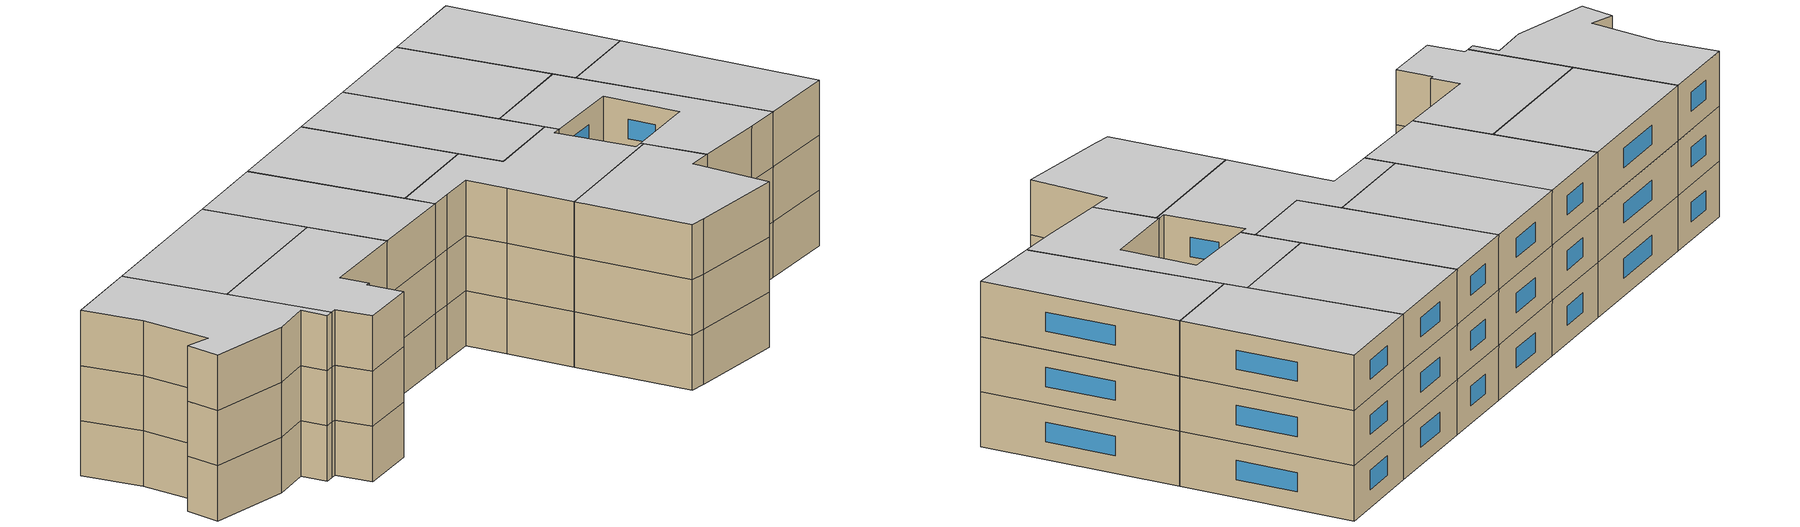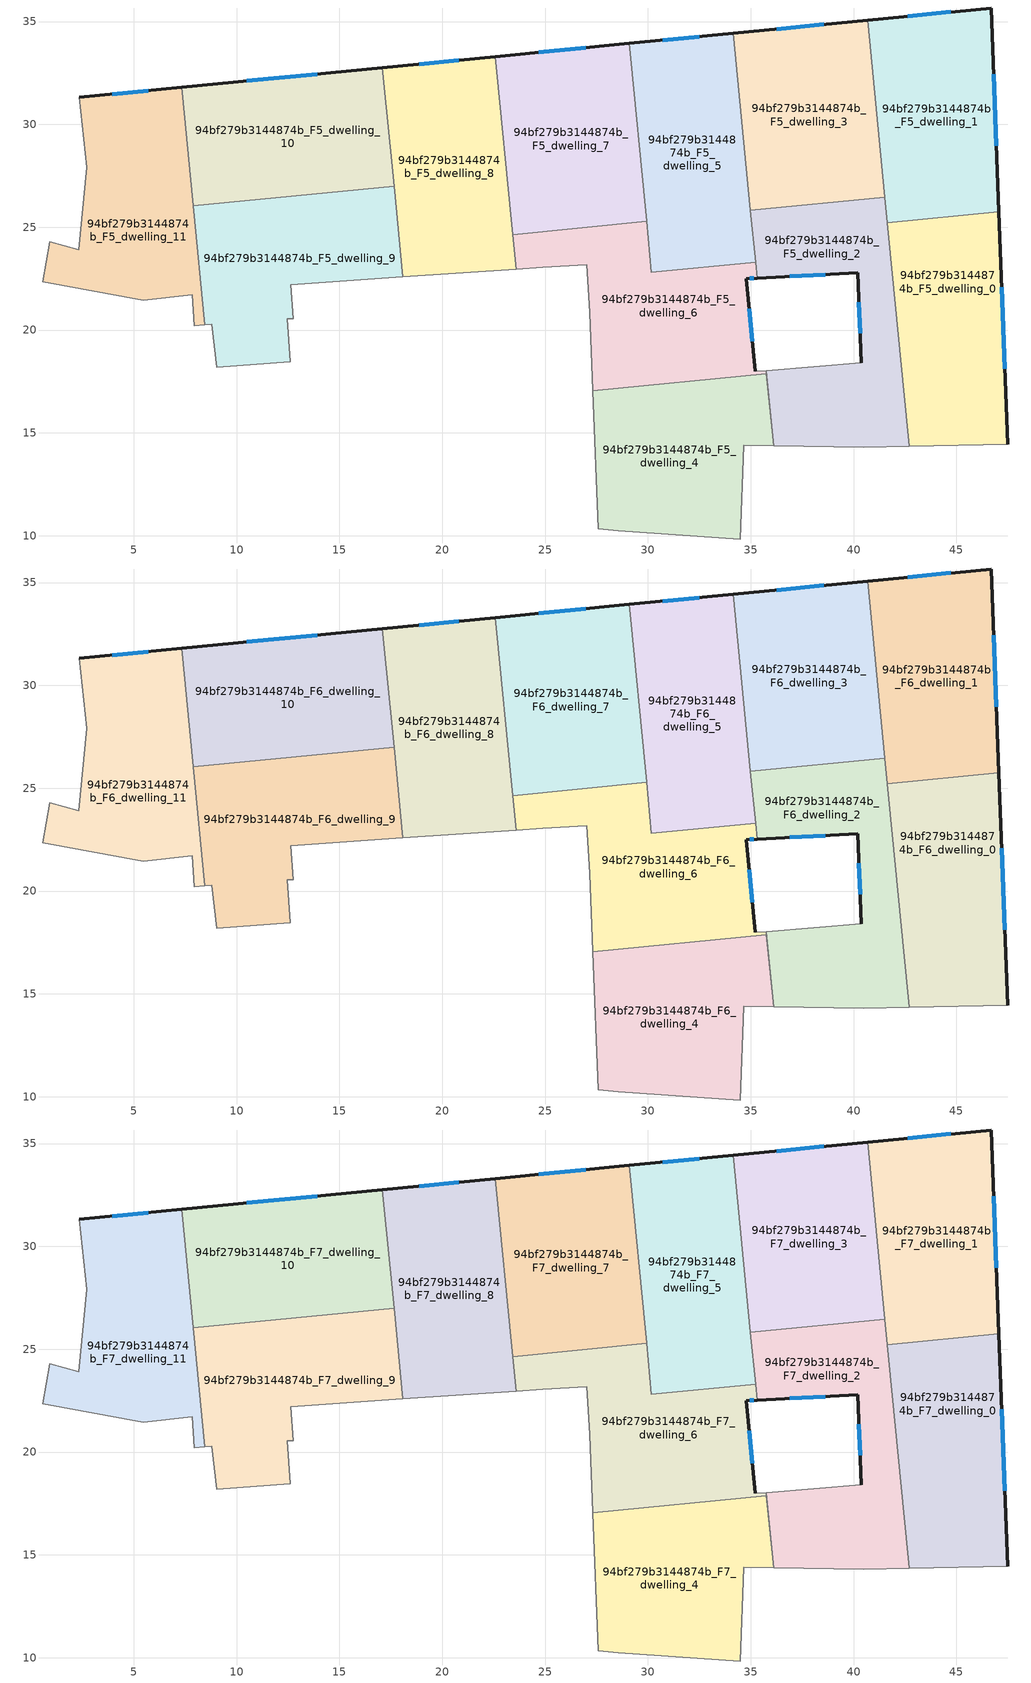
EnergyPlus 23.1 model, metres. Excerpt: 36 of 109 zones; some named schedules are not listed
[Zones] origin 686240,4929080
94bf279b3144874b_F5_dwelling_0
 floor to 94bf279b3144874b_F4_dwelling_0 (EU_floor_Construction): 47.06,25.75 47.5,14.45 42.71,14.36 41.65,25.22 z15
 wall outside (EU_wall_Construction): 47.5,14.45 47.06,25.75 z15:18
 wall adiabatic (EU_wall_Construction): 42.71,14.36 47.5,14.45 z15:18
 wall to 94bf279b3144874b_F5_dwelling_1 (EU_wall_Construction): 47.06,25.75 41.65,25.22 z15:18
 wall to 94bf279b3144874b_F5_dwelling_2 (EU_wall_Construction): 41.65,25.22 42.71,14.36 z15:18
 window (EU_Window_Construction): 47.36,18.13 47.21,22.08 z15.98:17.02
94bf279b3144874b_F5_dwelling_1
 floor to 94bf279b3144874b_F4_dwelling_1 (EU_floor_Construction): 46.68,35.66 47.06,25.75 41.65,25.22 40.68,35.07 z15
 wall outside (EU_wall_Construction): 47.06,25.75 46.68,35.66 40.68,35.07 z15:18
 wall to 94bf279b3144874b_F5_dwelling_3 (EU_wall_Construction): 40.68,35.07 41.52,26.47 z15:18
 wall to 94bf279b3144874b_F5_dwelling_2 (EU_wall_Construction): 41.52,26.47 41.64,25.22 z15:18
 window (EU_Window_Construction): 46.94,28.97 46.81,32.44 / 44.73,35.47 42.63,35.26 z15.98:17.02
94bf279b3144874b_F5_dwelling_10
 floor to 94bf279b3144874b_F4_dwelling_10 (EU_floor_Construction): 17.09,32.76 17.65,26.99 7.89,26.04 7.33,31.8 z15
 wall outside (EU_wall_Construction): 17.09,32.76 7.33,31.8 z15:18
 wall to 94bf279b3144874b_F5_dwelling_9 (EU_wall_Construction): 7.89,26.04 17.65,26.99 z15:18
 wall to 94bf279b3144874b_F5_dwelling_8 (EU_wall_Construction): 17.65,26.99 17.09,32.76 z15:18
 wall to 94bf279b3144874b_F5_dwelling_11 (EU_wall_Construction): 7.33,31.8 7.89,26.04 z15:18
 window (EU_Window_Construction): 13.91,32.45 10.5,32.11 z15.98:17.02
94bf279b3144874b_F5_dwelling_11
 floor to 94bf279b3144874b_F4_dwelling_11 (EU_floor_Construction): 7.33,31.8 8.46,20.26 7.94,20.22 7.85,21.72 5.45,21.44 0.56,22.35 0.92,24.3 2.33,23.91 2.72,27.92 2.34,31.31 z15
 wall outside (EU_wall_Construction): 7.33,31.8 2.34,31.31 z15:18
 wall adiabatic (EU_wall_Construction): 2.34,31.31 2.72,27.92 2.33,23.91 0.92,24.3 0.56,22.35 5.45,21.44 7.85,21.72 7.94,20.22 8.46,20.26 z15:18
 wall to 94bf279b3144874b_F5_dwelling_9 (EU_wall_Construction): 8.46,20.26 7.89,26.04 z15:18
 window (EU_Window_Construction): 5.71,31.64 3.96,31.47 z15.98:17.02
94bf279b3144874b_F5_dwelling_2
 floor to 94bf279b3144874b_F4_dwelling_2 (EU_floor_Construction): 41.52,26.47 42.71,14.36 40.49,14.31 36.1,14.38 35.75,18.04 40.36,18.42 40.21,22.78 35.31,22.53 34.98,25.83 z15
 wall outside (EU_wall_Construction): 35.31,22.53 40.21,22.78 40.36,18.42 z15:18
 wall adiabatic (EU_wall_Construction): 40.36,18.42 35.75,18.04 36.1,14.38 40.49,14.31 42.71,14.36 z15:18
 wall to 94bf279b3144874b_F5_dwelling_3 (EU_wall_Construction): 41.52,26.47 34.98,25.83 z15:18
 wall to 94bf279b3144874b_F5_dwelling_5 (EU_wall_Construction): 34.98,25.83 35.23,23.3 z15:18
 wall to 94bf279b3144874b_F5_dwelling_6 (EU_wall_Construction): 35.23,23.3 35.31,22.53 z15:18
 window (EU_Window_Construction): 40.26,21.36 40.31,19.84 / 36.9,22.61 38.62,22.7 z15.98:17.02
94bf279b3144874b_F5_dwelling_3
 floor to 94bf279b3144874b_F4_dwelling_3 (EU_floor_Construction): 40.68,35.07 41.52,26.47 34.98,25.83 34.14,34.43 z15
 wall outside (EU_wall_Construction): 40.68,35.07 34.14,34.43 z15:18
 wall to 94bf279b3144874b_F5_dwelling_5 (EU_wall_Construction): 34.14,34.43 34.98,25.83 z15:18
 window (EU_Window_Construction): 38.55,34.86 36.26,34.64 z15.98:17.02
94bf279b3144874b_F5_dwelling_4
 floor to 94bf279b3144874b_F4_dwelling_4 (EU_floor_Construction): 35.76,17.87 36.1,14.38 34.66,14.4 34.48,9.84 28.56,10.24 27.59,10.35 27.32,17.04 z15
 wall adiabatic (EU_wall_Construction): 27.32,17.04 27.59,10.35 28.56,10.24 34.48,9.84 34.66,14.4 36.1,14.38 35.76,17.87 z15:18
 wall to 94bf279b3144874b_F5_dwelling_6 (EU_wall_Construction): 35.76,17.87 27.32,17.04 z15:18
94bf279b3144874b_F5_dwelling_5
 floor to 94bf279b3144874b_F4_dwelling_5 (EU_floor_Construction): 34.14,34.43 35.23,23.3 30.17,22.81 29.08,33.93 z15
 wall outside (EU_wall_Construction): 34.14,34.43 29.08,33.93 z15:18
 wall to 94bf279b3144874b_F5_dwelling_6 (EU_wall_Construction): 29.93,25.28 30.17,22.81 35.23,23.3 z15:18
 wall to 94bf279b3144874b_F5_dwelling_7 (EU_wall_Construction): 29.08,33.93 29.93,25.28 z15:18
 window (EU_Window_Construction): 32.49,34.27 30.72,34.1 z15.98:17.02
94bf279b3144874b_F5_dwelling_6
 floor to 94bf279b3144874b_F4_dwelling_6 (EU_floor_Construction): 35.23,23.3 35.31,22.53 34.78,22.5 35.22,17.99 35.75,18.04 35.76,17.87 27.32,17.04 27.16,20.87 27.02,23.18 24.89,23.06 23.59,22.97 23.43,24.64 29.93,25.28 30.17,22.81 z15
 wall outside (EU_wall_Construction): 35.22,17.99 34.78,22.5 35.31,22.53 z15:18
 wall to 94bf279b3144874b_F5_dwelling_7 (EU_wall_Construction): 29.93,25.28 23.43,24.64 z15:18
 wall adiabatic (EU_wall_Construction): 35.76,17.87 35.75,18.04 35.22,17.99 / 23.59,22.97 24.89,23.06 27.02,23.18 27.16,20.87 27.32,17.04 z15:18
 wall to 94bf279b3144874b_F5_dwelling_8 (EU_wall_Construction): 23.43,24.65 23.59,22.97 z15:18
 window (EU_Window_Construction): 34.95,22.51 35.13,22.52 / 35.08,19.46 34.92,21.03 z15.98:17.02
94bf279b3144874b_F5_dwelling_7
 floor to 94bf279b3144874b_F4_dwelling_7 (EU_floor_Construction): 29.08,33.93 29.93,25.28 23.43,24.64 22.58,33.3 z15
 wall outside (EU_wall_Construction): 29.08,33.93 22.58,33.3 z15:18
 wall to 94bf279b3144874b_F5_dwelling_8 (EU_wall_Construction): 22.58,33.3 23.43,24.64 z15:18
 window (EU_Window_Construction): 26.97,33.73 24.69,33.5 z15.98:17.02
94bf279b3144874b_F5_dwelling_8
 floor to 94bf279b3144874b_F4_dwelling_8 (EU_floor_Construction): 22.58,33.3 23.59,22.97 18.08,22.58 17.09,32.76 z15
 wall outside (EU_wall_Construction): 22.58,33.3 17.09,32.76 z15:18
 wall adiabatic (EU_wall_Construction): 18.08,22.58 23.59,22.97 z15:18
 wall to 94bf279b3144874b_F5_dwelling_9 (EU_wall_Construction): 17.65,26.99 18.08,22.58 z15:18
 window (EU_Window_Construction): 20.79,33.12 18.87,32.93 z15.98:17.02
94bf279b3144874b_F5_dwelling_9
 floor to 94bf279b3144874b_F4_dwelling_9 (EU_floor_Construction): 17.65,26.99 18.08,22.58 12.63,22.2 12.74,20.56 12.46,20.54 12.61,18.47 9.03,18.2 8.78,20.28 8.46,20.26 7.89,26.04 z15
 wall adiabatic (EU_wall_Construction): 8.46,20.26 8.78,20.28 9.03,18.2 12.61,18.47 12.46,20.54 12.74,20.56 12.63,22.2 18.08,22.58 z15:18
94bf279b3144874b_F6_dwelling_0
 floor to 94bf279b3144874b_F5_dwelling_0 (EU_floor_Construction): 47.06,25.75 47.5,14.45 42.71,14.36 41.65,25.22 z18
 wall outside (EU_wall_Construction): 47.5,14.45 47.06,25.75 z18:21
 wall adiabatic (EU_wall_Construction): 42.71,14.36 47.5,14.45 z18:21
 wall to 94bf279b3144874b_F6_dwelling_1 (EU_wall_Construction): 47.06,25.75 41.65,25.22 z18:21
 wall to 94bf279b3144874b_F6_dwelling_2 (EU_wall_Construction): 41.65,25.22 42.71,14.36 z18:21
 window (EU_Window_Construction): 47.36,18.13 47.21,22.08 z18.98:20.02
94bf279b3144874b_F6_dwelling_1
 floor to 94bf279b3144874b_F5_dwelling_1 (EU_floor_Construction): 46.68,35.66 47.06,25.75 41.65,25.22 40.68,35.07 z18
 wall outside (EU_wall_Construction): 47.06,25.75 46.68,35.66 40.68,35.07 z18:21
 wall to 94bf279b3144874b_F6_dwelling_3 (EU_wall_Construction): 40.68,35.07 41.52,26.47 z18:21
 wall to 94bf279b3144874b_F6_dwelling_2 (EU_wall_Construction): 41.52,26.47 41.64,25.22 z18:21
 window (EU_Window_Construction): 46.94,28.97 46.81,32.44 / 44.73,35.47 42.63,35.26 z18.98:20.02
94bf279b3144874b_F6_dwelling_10
 floor to 94bf279b3144874b_F5_dwelling_10 (EU_floor_Construction): 17.09,32.76 17.65,26.99 7.89,26.04 7.33,31.8 z18
 wall outside (EU_wall_Construction): 17.09,32.76 7.33,31.8 z18:21
 wall to 94bf279b3144874b_F6_dwelling_9 (EU_wall_Construction): 7.89,26.04 17.65,26.99 z18:21
 wall to 94bf279b3144874b_F6_dwelling_8 (EU_wall_Construction): 17.65,26.99 17.09,32.76 z18:21
 wall to 94bf279b3144874b_F6_dwelling_11 (EU_wall_Construction): 7.33,31.8 7.89,26.04 z18:21
 window (EU_Window_Construction): 13.91,32.45 10.5,32.11 z18.98:20.02
94bf279b3144874b_F6_dwelling_11
 floor to 94bf279b3144874b_F5_dwelling_11 (EU_floor_Construction): 7.33,31.8 8.46,20.26 7.94,20.22 7.85,21.72 5.45,21.44 0.56,22.35 0.92,24.3 2.33,23.91 2.72,27.92 2.34,31.31 z18
 wall outside (EU_wall_Construction): 7.33,31.8 2.34,31.31 z18:21
 wall adiabatic (EU_wall_Construction): 2.34,31.31 2.72,27.92 2.33,23.91 0.92,24.3 0.56,22.35 5.45,21.44 7.85,21.72 7.94,20.22 8.46,20.26 z18:21
 wall to 94bf279b3144874b_F6_dwelling_9 (EU_wall_Construction): 8.46,20.26 7.89,26.04 z18:21
 window (EU_Window_Construction): 5.71,31.64 3.96,31.47 z18.98:20.02
94bf279b3144874b_F6_dwelling_2
 floor to 94bf279b3144874b_F5_dwelling_2 (EU_floor_Construction): 41.52,26.47 42.71,14.36 40.49,14.31 36.1,14.38 35.75,18.04 40.36,18.42 40.21,22.78 35.31,22.53 34.98,25.83 z18
 wall outside (EU_wall_Construction): 35.31,22.53 40.21,22.78 40.36,18.42 z18:21
 wall adiabatic (EU_wall_Construction): 40.36,18.42 35.75,18.04 36.1,14.38 40.49,14.31 42.71,14.36 z18:21
 wall to 94bf279b3144874b_F6_dwelling_3 (EU_wall_Construction): 41.52,26.47 34.98,25.83 z18:21
 wall to 94bf279b3144874b_F6_dwelling_5 (EU_wall_Construction): 34.98,25.83 35.23,23.3 z18:21
 wall to 94bf279b3144874b_F6_dwelling_6 (EU_wall_Construction): 35.23,23.3 35.31,22.53 z18:21
 window (EU_Window_Construction): 40.26,21.36 40.31,19.84 / 36.9,22.61 38.62,22.7 z18.98:20.02
94bf279b3144874b_F6_dwelling_3
 floor to 94bf279b3144874b_F5_dwelling_3 (EU_floor_Construction): 40.68,35.07 41.52,26.47 34.98,25.83 34.14,34.43 z18
 wall outside (EU_wall_Construction): 40.68,35.07 34.14,34.43 z18:21
 wall to 94bf279b3144874b_F6_dwelling_5 (EU_wall_Construction): 34.14,34.43 34.98,25.83 z18:21
 window (EU_Window_Construction): 38.55,34.86 36.26,34.64 z18.98:20.02
94bf279b3144874b_F6_dwelling_4
 floor to 94bf279b3144874b_F5_dwelling_4 (EU_floor_Construction): 35.76,17.87 36.1,14.38 34.66,14.4 34.48,9.84 28.56,10.24 27.59,10.35 27.32,17.04 z18
 wall adiabatic (EU_wall_Construction): 27.32,17.04 27.59,10.35 28.56,10.24 34.48,9.84 34.66,14.4 36.1,14.38 35.76,17.87 z18:21
 wall to 94bf279b3144874b_F6_dwelling_6 (EU_wall_Construction): 35.76,17.87 27.32,17.04 z18:21
94bf279b3144874b_F6_dwelling_5
 floor to 94bf279b3144874b_F5_dwelling_5 (EU_floor_Construction): 34.14,34.43 35.23,23.3 30.17,22.81 29.08,33.93 z18
 wall outside (EU_wall_Construction): 34.14,34.43 29.08,33.93 z18:21
 wall to 94bf279b3144874b_F6_dwelling_6 (EU_wall_Construction): 29.93,25.28 30.17,22.81 35.23,23.3 z18:21
 wall to 94bf279b3144874b_F6_dwelling_7 (EU_wall_Construction): 29.08,33.93 29.93,25.28 z18:21
 window (EU_Window_Construction): 32.49,34.27 30.72,34.1 z18.98:20.02
94bf279b3144874b_F6_dwelling_6
 floor to 94bf279b3144874b_F5_dwelling_6 (EU_floor_Construction): 35.23,23.3 35.31,22.53 34.78,22.5 35.22,17.99 35.75,18.04 35.76,17.87 27.32,17.04 27.16,20.87 27.02,23.18 24.89,23.06 23.59,22.97 23.43,24.64 29.93,25.28 30.17,22.81 z18
 wall outside (EU_wall_Construction): 35.22,17.99 34.78,22.5 35.31,22.53 z18:21
 wall to 94bf279b3144874b_F6_dwelling_7 (EU_wall_Construction): 29.93,25.28 23.43,24.64 z18:21
 wall adiabatic (EU_wall_Construction): 35.76,17.87 35.75,18.04 35.22,17.99 / 23.59,22.97 24.89,23.06 27.02,23.18 27.16,20.87 27.32,17.04 z18:21
 wall to 94bf279b3144874b_F6_dwelling_8 (EU_wall_Construction): 23.43,24.65 23.59,22.97 z18:21
 window (EU_Window_Construction): 34.95,22.51 35.13,22.52 / 35.08,19.46 34.92,21.03 z18.98:20.02
94bf279b3144874b_F6_dwelling_7
 floor to 94bf279b3144874b_F5_dwelling_7 (EU_floor_Construction): 29.08,33.93 29.93,25.28 23.43,24.64 22.58,33.3 z18
 wall outside (EU_wall_Construction): 29.08,33.93 22.58,33.3 z18:21
 wall to 94bf279b3144874b_F6_dwelling_8 (EU_wall_Construction): 22.58,33.3 23.43,24.64 z18:21
 window (EU_Window_Construction): 26.97,33.73 24.69,33.5 z18.98:20.02
94bf279b3144874b_F6_dwelling_8
 floor to 94bf279b3144874b_F5_dwelling_8 (EU_floor_Construction): 22.58,33.3 23.59,22.97 18.08,22.58 17.09,32.76 z18
 wall outside (EU_wall_Construction): 22.58,33.3 17.09,32.76 z18:21
 wall adiabatic (EU_wall_Construction): 18.08,22.58 23.59,22.97 z18:21
 wall to 94bf279b3144874b_F6_dwelling_9 (EU_wall_Construction): 17.65,26.99 18.08,22.58 z18:21
 window (EU_Window_Construction): 20.79,33.12 18.87,32.93 z18.98:20.02
94bf279b3144874b_F6_dwelling_9
 floor to 94bf279b3144874b_F5_dwelling_9 (EU_floor_Construction): 17.65,26.99 18.08,22.58 12.63,22.2 12.74,20.56 12.46,20.54 12.61,18.47 9.03,18.2 8.78,20.28 8.46,20.26 7.89,26.04 z18
 wall adiabatic (EU_wall_Construction): 8.46,20.26 8.78,20.28 9.03,18.2 12.61,18.47 12.46,20.54 12.74,20.56 12.63,22.2 18.08,22.58 z18:21
94bf279b3144874b_F7_dwelling_0
 floor to 94bf279b3144874b_F6_dwelling_0 (EU_floor_Construction): 47.06,25.75 47.5,14.45 42.71,14.36 41.65,25.22 z21
 wall outside (EU_wall_Construction): 47.5,14.45 47.06,25.75 z21:24
 wall adiabatic (EU_wall_Construction): 42.71,14.36 47.5,14.45 z21:24
 wall to 94bf279b3144874b_F7_dwelling_1 (EU_wall_Construction): 47.06,25.75 41.65,25.22 z21:24
 wall to 94bf279b3144874b_F7_dwelling_2 (EU_wall_Construction): 41.65,25.22 42.71,14.36 z21:24
 window (EU_Window_Construction): 47.36,18.13 47.21,22.08 z21.98:23.02
 ceiling to 94bf279b3144874b_F8_dwelling_0 (EU_floor_Construction): 47.5,14.45 47.06,25.75 41.65,25.22 42.71,14.36 z24
94bf279b3144874b_F7_dwelling_1
 floor to 94bf279b3144874b_F6_dwelling_1 (EU_floor_Construction): 46.68,35.66 47.06,25.75 41.65,25.22 40.68,35.07 z21
 wall outside (EU_wall_Construction): 47.06,25.75 46.68,35.66 40.68,35.07 z21:24
 wall to 94bf279b3144874b_F7_dwelling_3 (EU_wall_Construction): 40.68,35.07 41.52,26.47 z21:24
 wall to 94bf279b3144874b_F7_dwelling_2 (EU_wall_Construction): 41.52,26.47 41.64,25.22 z21:24
 window (EU_Window_Construction): 46.94,28.97 46.81,32.44 / 44.73,35.47 42.63,35.26 z21.98:23.02
 ceiling to 94bf279b3144874b_F8_dwelling_1 (EU_floor_Construction): 47.06,25.75 46.68,35.66 40.68,35.07 41.65,25.22 z24
94bf279b3144874b_F7_dwelling_10
 floor to 94bf279b3144874b_F6_dwelling_10 (EU_floor_Construction): 17.09,32.76 17.65,26.99 7.89,26.04 7.33,31.8 z21
 wall outside (EU_wall_Construction): 17.09,32.76 7.33,31.8 z21:24
 wall to 94bf279b3144874b_F7_dwelling_9 (EU_wall_Construction): 7.89,26.04 17.65,26.99 z21:24
 wall to 94bf279b3144874b_F7_dwelling_8 (EU_wall_Construction): 17.65,26.99 17.09,32.76 z21:24
 wall to 94bf279b3144874b_F7_dwelling_11 (EU_wall_Construction): 7.33,31.8 7.89,26.04 z21:24
 window (EU_Window_Construction): 13.91,32.45 10.5,32.11 z21.98:23.02
 ceiling to 94bf279b3144874b_F8_dwelling_10 (EU_floor_Construction): 17.65,26.99 17.09,32.76 7.33,31.8 7.89,26.04 z24
94bf279b3144874b_F7_dwelling_11
 floor to 94bf279b3144874b_F6_dwelling_11 (EU_floor_Construction): 7.33,31.8 8.46,20.26 7.94,20.22 7.85,21.72 5.45,21.44 0.56,22.35 0.92,24.3 2.33,23.91 2.72,27.92 2.34,31.31 z21
 wall outside (EU_wall_Construction): 7.33,31.8 2.34,31.31 z21:24
 wall adiabatic (EU_wall_Construction): 2.34,31.31 2.72,27.92 2.33,23.91 0.92,24.3 0.56,22.35 5.45,21.44 7.85,21.72 7.94,20.22 8.46,20.26 z21:24
 wall to 94bf279b3144874b_F7_dwelling_9 (EU_wall_Construction): 8.46,20.26 7.89,26.04 z21:24
 window (EU_Window_Construction): 5.71,31.64 3.96,31.47 z21.98:23.02
 ceiling to 94bf279b3144874b_F8_dwelling_11 (EU_floor_Construction): 8.46,20.26 7.33,31.8 2.34,31.31 2.72,27.92 2.33,23.91 0.92,24.3 0.56,22.35 5.45,21.44 7.85,21.72 7.94,20.22 z24
94bf279b3144874b_F7_dwelling_2
 floor to 94bf279b3144874b_F6_dwelling_2 (EU_floor_Construction): 41.52,26.47 42.71,14.36 40.49,14.31 36.1,14.38 35.75,18.04 40.36,18.42 40.21,22.78 35.31,22.53 34.98,25.83 z21
 wall outside (EU_wall_Construction): 35.31,22.53 40.21,22.78 40.36,18.42 z21:24
 wall adiabatic (EU_wall_Construction): 40.36,18.42 35.75,18.04 36.1,14.38 40.49,14.31 42.71,14.36 z21:24
 wall to 94bf279b3144874b_F7_dwelling_3 (EU_wall_Construction): 41.52,26.47 34.98,25.83 z21:24
 wall to 94bf279b3144874b_F7_dwelling_5 (EU_wall_Construction): 34.98,25.83 35.23,23.3 z21:24
 wall to 94bf279b3144874b_F7_dwelling_6 (EU_wall_Construction): 35.23,23.3 35.31,22.53 z21:24
 window (EU_Window_Construction): 40.26,21.36 40.31,19.84 / 36.9,22.61 38.62,22.7 z21.98:23.02
 ceiling to 94bf279b3144874b_F8_dwelling_2 (EU_floor_Construction): 42.71,14.36 41.52,26.47 34.98,25.83 35.31,22.53 40.21,22.78 40.36,18.42 35.75,18.04 36.1,14.38 40.49,14.31 z24
94bf279b3144874b_F7_dwelling_3
 floor to 94bf279b3144874b_F6_dwelling_3 (EU_floor_Construction): 40.68,35.07 41.52,26.47 34.98,25.83 34.14,34.43 z21
 wall outside (EU_wall_Construction): 40.68,35.07 34.14,34.43 z21:24
 wall to 94bf279b3144874b_F7_dwelling_5 (EU_wall_Construction): 34.14,34.43 34.98,25.83 z21:24
 window (EU_Window_Construction): 38.55,34.86 36.26,34.64 z21.98:23.02
 ceiling to 94bf279b3144874b_F8_dwelling_3 (EU_floor_Construction): 41.52,26.47 40.68,35.07 34.14,34.43 34.98,25.83 z24
94bf279b3144874b_F7_dwelling_4
 floor to 94bf279b3144874b_F6_dwelling_4 (EU_floor_Construction): 35.76,17.87 36.1,14.38 34.66,14.4 34.48,9.84 28.56,10.24 27.59,10.35 27.32,17.04 z21
 wall adiabatic (EU_wall_Construction): 27.32,17.04 27.59,10.35 28.56,10.24 34.48,9.84 34.66,14.4 36.1,14.38 35.76,17.87 z21:24
 wall to 94bf279b3144874b_F7_dwelling_6 (EU_wall_Construction): 35.76,17.87 27.32,17.04 z21:24
 ceiling to 94bf279b3144874b_F8_dwelling_4 (EU_floor_Construction): 34.48,9.84 34.66,14.4 36.1,14.38 35.76,17.87 27.32,17.04 27.59,10.35 28.56,10.24 z24
94bf279b3144874b_F7_dwelling_5
 floor to 94bf279b3144874b_F6_dwelling_5 (EU_floor_Construction): 34.14,34.43 35.23,23.3 30.17,22.81 29.08,33.93 z21
 wall outside (EU_wall_Construction): 34.14,34.43 29.08,33.93 z21:24
 wall to 94bf279b3144874b_F7_dwelling_6 (EU_wall_Construction): 29.93,25.28 30.17,22.81 35.23,23.3 z21:24
 wall to 94bf279b3144874b_F7_dwelling_7 (EU_wall_Construction): 29.08,33.93 29.93,25.28 z21:24
 window (EU_Window_Construction): 32.49,34.27 30.72,34.1 z21.98:23.02
 ceiling to 94bf279b3144874b_F8_dwelling_5 (EU_floor_Construction): 35.23,23.3 34.14,34.43 29.08,33.93 30.17,22.81 z24
94bf279b3144874b_F7_dwelling_6
 floor to 94bf279b3144874b_F6_dwelling_6 (EU_floor_Construction): 35.23,23.3 35.31,22.53 34.78,22.5 35.22,17.99 35.75,18.04 35.76,17.87 27.32,17.04 27.16,20.87 27.02,23.18 24.89,23.06 23.59,22.97 23.43,24.64 29.93,25.28 30.17,22.81 z21
 wall outside (EU_wall_Construction): 35.22,17.99 34.78,22.5 35.31,22.53 z21:24
 wall to 94bf279b3144874b_F7_dwelling_7 (EU_wall_Construction): 29.93,25.28 23.43,24.64 z21:24
 wall adiabatic (EU_wall_Construction): 35.76,17.87 35.75,18.04 35.22,17.99 / 23.59,22.97 24.89,23.06 27.02,23.18 27.16,20.87 27.32,17.04 z21:24
 wall to 94bf279b3144874b_F7_dwelling_8 (EU_wall_Construction): 23.43,24.65 23.59,22.97 z21:24
 window (EU_Window_Construction): 34.95,22.51 35.13,22.52 / 35.08,19.46 34.92,21.03 z21.98:23.02
 ceiling to 94bf279b3144874b_F8_dwelling_6 (EU_floor_Construction): 35.76,17.87 35.75,18.04 35.22,17.99 34.78,22.5 35.31,22.53 35.23,23.3 30.17,22.81 29.93,25.28 23.43,24.64 23.59,22.97 24.89,23.06 27.02,23.18 27.16,20.87 27.32,17.04 z24
94bf279b3144874b_F7_dwelling_7
 floor to 94bf279b3144874b_F6_dwelling_7 (EU_floor_Construction): 29.08,33.93 29.93,25.28 23.43,24.64 22.58,33.3 z21
 wall outside (EU_wall_Construction): 29.08,33.93 22.58,33.3 z21:24
 wall to 94bf279b3144874b_F7_dwelling_8 (EU_wall_Construction): 22.58,33.3 23.43,24.64 z21:24
 window (EU_Window_Construction): 26.97,33.73 24.69,33.5 z21.98:23.02
 ceiling to 94bf279b3144874b_F8_dwelling_7 (EU_floor_Construction): 29.93,25.28 29.08,33.93 22.58,33.3 23.43,24.64 z24
94bf279b3144874b_F7_dwelling_8
 floor to 94bf279b3144874b_F6_dwelling_8 (EU_floor_Construction): 22.58,33.3 23.59,22.97 18.08,22.58 17.09,32.76 z21
 wall outside (EU_wall_Construction): 22.58,33.3 17.09,32.76 z21:24
 wall adiabatic (EU_wall_Construction): 18.08,22.58 23.59,22.97 z21:24
 wall to 94bf279b3144874b_F7_dwelling_9 (EU_wall_Construction): 17.65,26.99 18.08,22.58 z21:24
 window (EU_Window_Construction): 20.79,33.12 18.87,32.93 z21.98:23.02
 ceiling to 94bf279b3144874b_F8_dwelling_8 (EU_floor_Construction): 23.59,22.97 22.58,33.3 17.09,32.76 18.08,22.58 z24
94bf279b3144874b_F7_dwelling_9
 floor to 94bf279b3144874b_F6_dwelling_9 (EU_floor_Construction): 17.65,26.99 18.08,22.58 12.63,22.2 12.74,20.56 12.46,20.54 12.61,18.47 9.03,18.2 8.78,20.28 8.46,20.26 7.89,26.04 z21
 wall adiabatic (EU_wall_Construction): 8.46,20.26 8.78,20.28 9.03,18.2 12.61,18.47 12.46,20.54 12.74,20.56 12.63,22.2 18.08,22.58 z21:24
 ceiling to 94bf279b3144874b_F8_dwelling_9 (EU_floor_Construction): 18.08,22.58 17.65,26.99 7.89,26.04 8.46,20.26 8.78,20.28 9.03,18.2 12.61,18.47 12.46,20.54 12.74,20.56 12.63,22.2 z24
[Building]
EU S2 Campaign: North Axis=0; Terrain=City; Solar Distribution=FullExterior
[Site:Location]
Bologna: Latitude=44.5; Longitude=11.25; Time Zone=1; Elevation=37
[SizingPeriod:WeatherFileDays]
AnnualSizingPeriod: Begin Month=1; Begin Day of Month=1; End Month=12; End Day of Month=31; Day of Week for Start Day=Monday; Use Weather File Daylight Saving Period=No; Use Weather File Rain and Snow Indicators=No
[MATERIAL]
EU_InternalMass_Material: Roughness=MediumRough; Thickness=0.1; Conductivity=1; Density=1800; Specific Heat=900; Thermal Absorptance=0.9; Solar Absorptance=0.7; Visible Absorptance=0.7
[MATERIAL:NOMASS] Roughness=MediumRough; Thermal Absorptance=0.9; Solar Absorptance=0.7; Visible Absorptance=0.7
Name | Thermal Resistance
EU_wall_NoMass | 0.905828
EU_floor_NoMass | 0.67114
[WINDOWMATERIAL:SIMPLEGLAZINGSYSTEM]
EU_Window_SimpleGlazing: UFactor=4.52486; Solar Heat Gain Coefficient=0.85; Visible Transmittance=0.85
[CONSTRUCTION]
EU_wall_Construction: EU_wall_NoMass
EU_floor_Construction: EU_floor_NoMass
EU_Window_Construction: EU_Window_SimpleGlazing
EU_InternalMass_Construction: EU_InternalMass_Material
[ZONE] Type=1; Multiplier=1; Ceiling Height=autocalculate; Floor Area=autocalculate; Part of Total Floor Area=Yes
Name | Volume
94bf279b3144874b_F5_dwelling_0; 94bf279b3144874b_F6_dwelling_0; 94bf279b3144874b_F7_dwelling_0 | 170.429
94bf279b3144874b_F5_dwelling_1; 94bf279b3144874b_F6_dwelling_1; 94bf279b3144874b_F7_dwelling_1 | 170.435
94bf279b3144874b_F5_dwelling_10; 94bf279b3144874b_F6_dwelling_10; 94bf279b3144874b_F7_dwelling_10 | 170.441
94bf279b3144874b_F5_dwelling_11; 94bf279b3144874b_F6_dwelling_11; 94bf279b3144874b_F7_dwelling_11 | 170.418
94bf279b3144874b_F5_dwelling_2; 94bf279b3144874b_F6_dwelling_2; 94bf279b3144874b_F7_dwelling_2 | 170.423
94bf279b3144874b_F5_dwelling_3; 94bf279b3144874b_F6_dwelling_3; 94bf279b3144874b_F7_dwelling_3 | 170.43
94bf279b3144874b_F5_dwelling_4; 94bf279b3144874b_F6_dwelling_4; 94bf279b3144874b_F7_dwelling_4; 94bf279b3144874b_F5_dwelling_5; 94bf279b3144874b_F6_dwelling_5; 94bf279b3144874b_F7_dwelling_5 | 170.433
94bf279b3144874b_F5_dwelling_6; 94bf279b3144874b_F6_dwelling_6; 94bf279b3144874b_F7_dwelling_6 | 170.422
94bf279b3144874b_F5_dwelling_7; 94bf279b3144874b_F6_dwelling_7; 94bf279b3144874b_F7_dwelling_7 | 170.437
94bf279b3144874b_F5_dwelling_8; 94bf279b3144874b_F6_dwelling_8; 94bf279b3144874b_F7_dwelling_8 | 170.451
94bf279b3144874b_F5_dwelling_9; 94bf279b3144874b_F6_dwelling_9; 94bf279b3144874b_F7_dwelling_9 | 170.407
[INTERNALMASS] Construction=EU_InternalMass_Construction
Name | Zone or ZoneList | Surface Area
94bf279b3144874b_F5_dwelling_0_EU_InternalMass | 94bf279b3144874b_F5_dwelling_0 | 56.8084
94bf279b3144874b_F5_dwelling_1_EU_InternalMass | 94bf279b3144874b_F5_dwelling_1 | 56.8109
94bf279b3144874b_F5_dwelling_2_EU_InternalMass | 94bf279b3144874b_F5_dwelling_2 | 56.809
94bf279b3144874b_F5_dwelling_3_EU_InternalMass | 94bf279b3144874b_F5_dwelling_3 | 56.8114
94bf279b3144874b_F5_dwelling_4_EU_InternalMass | 94bf279b3144874b_F5_dwelling_4 | 56.8101
94bf279b3144874b_F5_dwelling_5_EU_InternalMass | 94bf279b3144874b_F5_dwelling_5 | 56.8106
94bf279b3144874b_F5_dwelling_6_EU_InternalMass | 94bf279b3144874b_F5_dwelling_6 | 56.8073
94bf279b3144874b_F5_dwelling_7_EU_InternalMass | 94bf279b3144874b_F5_dwelling_7 | 56.8128
94bf279b3144874b_F5_dwelling_8_EU_InternalMass | 94bf279b3144874b_F5_dwelling_8 | 56.8172
94bf279b3144874b_F5_dwelling_9_EU_InternalMass | 94bf279b3144874b_F5_dwelling_9 | 56.8022
94bf279b3144874b_F5_dwelling_10_EU_InternalMass | 94bf279b3144874b_F5_dwelling_10 | 56.813
94bf279b3144874b_F5_dwelling_11_EU_InternalMass | 94bf279b3144874b_F5_dwelling_11 | 56.8055
94bf279b3144874b_F6_dwelling_0_EU_InternalMass | 94bf279b3144874b_F6_dwelling_0 | 56.8084
94bf279b3144874b_F6_dwelling_1_EU_InternalMass | 94bf279b3144874b_F6_dwelling_1 | 56.8109
94bf279b3144874b_F6_dwelling_2_EU_InternalMass | 94bf279b3144874b_F6_dwelling_2 | 56.809
94bf279b3144874b_F6_dwelling_3_EU_InternalMass | 94bf279b3144874b_F6_dwelling_3 | 56.8114
94bf279b3144874b_F6_dwelling_4_EU_InternalMass | 94bf279b3144874b_F6_dwelling_4 | 56.8101
94bf279b3144874b_F6_dwelling_5_EU_InternalMass | 94bf279b3144874b_F6_dwelling_5 | 56.8106
94bf279b3144874b_F6_dwelling_6_EU_InternalMass | 94bf279b3144874b_F6_dwelling_6 | 56.8073
94bf279b3144874b_F6_dwelling_7_EU_InternalMass | 94bf279b3144874b_F6_dwelling_7 | 56.8128
94bf279b3144874b_F6_dwelling_8_EU_InternalMass | 94bf279b3144874b_F6_dwelling_8 | 56.8172
94bf279b3144874b_F6_dwelling_9_EU_InternalMass | 94bf279b3144874b_F6_dwelling_9 | 56.8022
94bf279b3144874b_F6_dwelling_10_EU_InternalMass | 94bf279b3144874b_F6_dwelling_10 | 56.813
94bf279b3144874b_F6_dwelling_11_EU_InternalMass | 94bf279b3144874b_F6_dwelling_11 | 56.8055
94bf279b3144874b_F7_dwelling_0_EU_InternalMass | 94bf279b3144874b_F7_dwelling_0 | 56.8084
94bf279b3144874b_F7_dwelling_1_EU_InternalMass | 94bf279b3144874b_F7_dwelling_1 | 56.8109
94bf279b3144874b_F7_dwelling_2_EU_InternalMass | 94bf279b3144874b_F7_dwelling_2 | 56.809
94bf279b3144874b_F7_dwelling_3_EU_InternalMass | 94bf279b3144874b_F7_dwelling_3 | 56.8114
94bf279b3144874b_F7_dwelling_4_EU_InternalMass | 94bf279b3144874b_F7_dwelling_4 | 56.8101
94bf279b3144874b_F7_dwelling_5_EU_InternalMass | 94bf279b3144874b_F7_dwelling_5 | 56.8106
94bf279b3144874b_F7_dwelling_6_EU_InternalMass | 94bf279b3144874b_F7_dwelling_6 | 56.8073
94bf279b3144874b_F7_dwelling_7_EU_InternalMass | 94bf279b3144874b_F7_dwelling_7 | 56.8128
94bf279b3144874b_F7_dwelling_8_EU_InternalMass | 94bf279b3144874b_F7_dwelling_8 | 56.8172
94bf279b3144874b_F7_dwelling_9_EU_InternalMass | 94bf279b3144874b_F7_dwelling_9 | 56.8022
94bf279b3144874b_F7_dwelling_10_EU_InternalMass | 94bf279b3144874b_F7_dwelling_10 | 56.813
94bf279b3144874b_F7_dwelling_11_EU_InternalMass | 94bf279b3144874b_F7_dwelling_11 | 56.8055
[OTHEREQUIPMENT] Fuel Type=Electricity; Design Level Calculation Method=Watts/Area; Power per Zone Floor Area=1; Fraction Latent=0; Fraction Radiant=0; Fraction Lost=0; Carbon Dioxide Generation Rate=0; EndUse Subcategory=EU_Step8_InternalGains
Name | Zone or ZoneList or Space or SpaceList | Schedule
EU_Step8_InternalGain_94bf279b3144874b_F5_dwelling_0_f000 | 94bf279b3144874b_F5_dwelling_0 | EU_Step8_GainSchedule_94bf279b3144874b_F5_dwelling_0_f000
EU_Step8_InternalGain_94bf279b3144874b_F5_dwelling_1_f000 | 94bf279b3144874b_F5_dwelling_1 | EU_Step8_GainSchedule_94bf279b3144874b_F5_dwelling_1_f000
EU_Step8_InternalGain_94bf279b3144874b_F5_dwelling_2_f000 | 94bf279b3144874b_F5_dwelling_2 | EU_Step8_GainSchedule_94bf279b3144874b_F5_dwelling_2_f000
EU_Step8_InternalGain_94bf279b3144874b_F5_dwelling_3_f000 | 94bf279b3144874b_F5_dwelling_3 | EU_Step8_GainSchedule_94bf279b3144874b_F5_dwelling_3_f000
EU_Step8_InternalGain_94bf279b3144874b_F5_dwelling_4_f000 | 94bf279b3144874b_F5_dwelling_4 | EU_Step8_GainSchedule_94bf279b3144874b_F5_dwelling_4_f000
EU_Step8_InternalGain_94bf279b3144874b_F5_dwelling_5_f000 | 94bf279b3144874b_F5_dwelling_5 | EU_Step8_GainSchedule_94bf279b3144874b_F5_dwelling_5_f000
EU_Step8_InternalGain_94bf279b3144874b_F5_dwelling_6_f000 | 94bf279b3144874b_F5_dwelling_6 | EU_Step8_GainSchedule_94bf279b3144874b_F5_dwelling_6_f000
EU_Step8_InternalGain_94bf279b3144874b_F5_dwelling_7_f000 | 94bf279b3144874b_F5_dwelling_7 | EU_Step8_GainSchedule_94bf279b3144874b_F5_dwelling_7_f000
EU_Step8_InternalGain_94bf279b3144874b_F5_dwelling_8_f000 | 94bf279b3144874b_F5_dwelling_8 | EU_Step8_GainSchedule_94bf279b3144874b_F5_dwelling_8_f000
EU_Step8_InternalGain_94bf279b3144874b_F5_dwelling_9_f000 | 94bf279b3144874b_F5_dwelling_9 | EU_Step8_GainSchedule_94bf279b3144874b_F5_dwelling_9_f000
EU_Step8_InternalGain_94bf279b3144874b_F5_dwelling_10_f000 | 94bf279b3144874b_F5_dwelling_10 | EU_Step8_GainSchedule_94bf279b3144874b_F5_dwelling_10_f000
EU_Step8_InternalGain_94bf279b3144874b_F5_dwelling_11_f000 | 94bf279b3144874b_F5_dwelling_11 | EU_Step8_GainSchedule_94bf279b3144874b_F5_dwelling_11_f000
EU_Step8_InternalGain_94bf279b3144874b_F6_dwelling_0_f000 | 94bf279b3144874b_F6_dwelling_0 | EU_Step8_GainSchedule_94bf279b3144874b_F6_dwelling_0_f000
EU_Step8_InternalGain_94bf279b3144874b_F6_dwelling_1_f000 | 94bf279b3144874b_F6_dwelling_1 | EU_Step8_GainSchedule_94bf279b3144874b_F6_dwelling_1_f000
EU_Step8_InternalGain_94bf279b3144874b_F6_dwelling_2_f000 | 94bf279b3144874b_F6_dwelling_2 | EU_Step8_GainSchedule_94bf279b3144874b_F6_dwelling_2_f000
EU_Step8_InternalGain_94bf279b3144874b_F6_dwelling_3_f000 | 94bf279b3144874b_F6_dwelling_3 | EU_Step8_GainSchedule_94bf279b3144874b_F6_dwelling_3_f000
EU_Step8_InternalGain_94bf279b3144874b_F6_dwelling_4_f000 | 94bf279b3144874b_F6_dwelling_4 | EU_Step8_GainSchedule_94bf279b3144874b_F6_dwelling_4_f000
EU_Step8_InternalGain_94bf279b3144874b_F6_dwelling_5_f000 | 94bf279b3144874b_F6_dwelling_5 | EU_Step8_GainSchedule_94bf279b3144874b_F6_dwelling_5_f000
EU_Step8_InternalGain_94bf279b3144874b_F6_dwelling_6_f000 | 94bf279b3144874b_F6_dwelling_6 | EU_Step8_GainSchedule_94bf279b3144874b_F6_dwelling_6_f000
EU_Step8_InternalGain_94bf279b3144874b_F6_dwelling_7_f000 | 94bf279b3144874b_F6_dwelling_7 | EU_Step8_GainSchedule_94bf279b3144874b_F6_dwelling_7_f000
EU_Step8_InternalGain_94bf279b3144874b_F6_dwelling_8_f000 | 94bf279b3144874b_F6_dwelling_8 | EU_Step8_GainSchedule_94bf279b3144874b_F6_dwelling_8_f000
EU_Step8_InternalGain_94bf279b3144874b_F6_dwelling_9_f000 | 94bf279b3144874b_F6_dwelling_9 | EU_Step8_GainSchedule_94bf279b3144874b_F6_dwelling_9_f000
EU_Step8_InternalGain_94bf279b3144874b_F6_dwelling_10_f000 | 94bf279b3144874b_F6_dwelling_10 | EU_Step8_GainSchedule_94bf279b3144874b_F6_dwelling_10_f000
EU_Step8_InternalGain_94bf279b3144874b_F6_dwelling_11_f000 | 94bf279b3144874b_F6_dwelling_11 | EU_Step8_GainSchedule_94bf279b3144874b_F6_dwelling_11_f000
EU_Step8_InternalGain_94bf279b3144874b_F7_dwelling_0_f000 | 94bf279b3144874b_F7_dwelling_0 | EU_Step8_GainSchedule_94bf279b3144874b_F7_dwelling_0_f000
EU_Step8_InternalGain_94bf279b3144874b_F7_dwelling_1_f000 | 94bf279b3144874b_F7_dwelling_1 | EU_Step8_GainSchedule_94bf279b3144874b_F7_dwelling_1_f000
EU_Step8_InternalGain_94bf279b3144874b_F7_dwelling_2_f000 | 94bf279b3144874b_F7_dwelling_2 | EU_Step8_GainSchedule_94bf279b3144874b_F7_dwelling_2_f000
EU_Step8_InternalGain_94bf279b3144874b_F7_dwelling_3_f000 | 94bf279b3144874b_F7_dwelling_3 | EU_Step8_GainSchedule_94bf279b3144874b_F7_dwelling_3_f000
EU_Step8_InternalGain_94bf279b3144874b_F7_dwelling_4_f000 | 94bf279b3144874b_F7_dwelling_4 | EU_Step8_GainSchedule_94bf279b3144874b_F7_dwelling_4_f000
EU_Step8_InternalGain_94bf279b3144874b_F7_dwelling_5_f000 | 94bf279b3144874b_F7_dwelling_5 | EU_Step8_GainSchedule_94bf279b3144874b_F7_dwelling_5_f000
EU_Step8_InternalGain_94bf279b3144874b_F7_dwelling_6_f000 | 94bf279b3144874b_F7_dwelling_6 | EU_Step8_GainSchedule_94bf279b3144874b_F7_dwelling_6_f000
EU_Step8_InternalGain_94bf279b3144874b_F7_dwelling_7_f000 | 94bf279b3144874b_F7_dwelling_7 | EU_Step8_GainSchedule_94bf279b3144874b_F7_dwelling_7_f000
EU_Step8_InternalGain_94bf279b3144874b_F7_dwelling_8_f000 | 94bf279b3144874b_F7_dwelling_8 | EU_Step8_GainSchedule_94bf279b3144874b_F7_dwelling_8_f000
EU_Step8_InternalGain_94bf279b3144874b_F7_dwelling_9_f000 | 94bf279b3144874b_F7_dwelling_9 | EU_Step8_GainSchedule_94bf279b3144874b_F7_dwelling_9_f000
EU_Step8_InternalGain_94bf279b3144874b_F7_dwelling_10_f000 | 94bf279b3144874b_F7_dwelling_10 | EU_Step8_GainSchedule_94bf279b3144874b_F7_dwelling_10_f000
EU_Step8_InternalGain_94bf279b3144874b_F7_dwelling_11_f000 | 94bf279b3144874b_F7_dwelling_11 | EU_Step8_GainSchedule_94bf279b3144874b_F7_dwelling_11_f000
[ZONEVENTILATION:DESIGNFLOWRATE] Schedule=EU_AlwaysOn; Design Flow Rate Calculation Method=AirChanges/Hour; Air Changes per Hour=0.73129; Ventilation Type=Natural; Fan Pressure Rise=0; Fan Total Efficiency=1; Constant Term Coefficient=1; Temperature Term Coefficient=0; Velocity Term Coefficient=0; Velocity Squared Term Coefficient=0; Minimum Indoor Temperature=-100; Maximum Indoor Temperature=100; Delta Temperature=-100; Minimum Outdoor Temperature=-100; Maximum Outdoor Temperature=100; Maximum Wind Speed=40
Name | Zone or ZoneList or Space or SpaceList
EU_ConstantAir_94bf279b3144874b_F5_dwelling_0 | 94bf279b3144874b_F5_dwelling_0
EU_ConstantAir_94bf279b3144874b_F5_dwelling_1 | 94bf279b3144874b_F5_dwelling_1
EU_ConstantAir_94bf279b3144874b_F5_dwelling_2 | 94bf279b3144874b_F5_dwelling_2
EU_ConstantAir_94bf279b3144874b_F5_dwelling_3 | 94bf279b3144874b_F5_dwelling_3
EU_ConstantAir_94bf279b3144874b_F5_dwelling_4 | 94bf279b3144874b_F5_dwelling_4
EU_ConstantAir_94bf279b3144874b_F5_dwelling_5 | 94bf279b3144874b_F5_dwelling_5
EU_ConstantAir_94bf279b3144874b_F5_dwelling_6 | 94bf279b3144874b_F5_dwelling_6
EU_ConstantAir_94bf279b3144874b_F5_dwelling_7 | 94bf279b3144874b_F5_dwelling_7
EU_ConstantAir_94bf279b3144874b_F5_dwelling_8 | 94bf279b3144874b_F5_dwelling_8
EU_ConstantAir_94bf279b3144874b_F5_dwelling_9 | 94bf279b3144874b_F5_dwelling_9
EU_ConstantAir_94bf279b3144874b_F5_dwelling_10 | 94bf279b3144874b_F5_dwelling_10
EU_ConstantAir_94bf279b3144874b_F5_dwelling_11 | 94bf279b3144874b_F5_dwelling_11
EU_ConstantAir_94bf279b3144874b_F6_dwelling_0 | 94bf279b3144874b_F6_dwelling_0
EU_ConstantAir_94bf279b3144874b_F6_dwelling_1 | 94bf279b3144874b_F6_dwelling_1
EU_ConstantAir_94bf279b3144874b_F6_dwelling_2 | 94bf279b3144874b_F6_dwelling_2
EU_ConstantAir_94bf279b3144874b_F6_dwelling_3 | 94bf279b3144874b_F6_dwelling_3
EU_ConstantAir_94bf279b3144874b_F6_dwelling_4 | 94bf279b3144874b_F6_dwelling_4
EU_ConstantAir_94bf279b3144874b_F6_dwelling_5 | 94bf279b3144874b_F6_dwelling_5
EU_ConstantAir_94bf279b3144874b_F6_dwelling_6 | 94bf279b3144874b_F6_dwelling_6
EU_ConstantAir_94bf279b3144874b_F6_dwelling_7 | 94bf279b3144874b_F6_dwelling_7
EU_ConstantAir_94bf279b3144874b_F6_dwelling_8 | 94bf279b3144874b_F6_dwelling_8
EU_ConstantAir_94bf279b3144874b_F6_dwelling_9 | 94bf279b3144874b_F6_dwelling_9
EU_ConstantAir_94bf279b3144874b_F6_dwelling_10 | 94bf279b3144874b_F6_dwelling_10
EU_ConstantAir_94bf279b3144874b_F6_dwelling_11 | 94bf279b3144874b_F6_dwelling_11
EU_ConstantAir_94bf279b3144874b_F7_dwelling_0 | 94bf279b3144874b_F7_dwelling_0
EU_ConstantAir_94bf279b3144874b_F7_dwelling_1 | 94bf279b3144874b_F7_dwelling_1
EU_ConstantAir_94bf279b3144874b_F7_dwelling_2 | 94bf279b3144874b_F7_dwelling_2
EU_ConstantAir_94bf279b3144874b_F7_dwelling_3 | 94bf279b3144874b_F7_dwelling_3
EU_ConstantAir_94bf279b3144874b_F7_dwelling_4 | 94bf279b3144874b_F7_dwelling_4
EU_ConstantAir_94bf279b3144874b_F7_dwelling_5 | 94bf279b3144874b_F7_dwelling_5
EU_ConstantAir_94bf279b3144874b_F7_dwelling_6 | 94bf279b3144874b_F7_dwelling_6
EU_ConstantAir_94bf279b3144874b_F7_dwelling_7 | 94bf279b3144874b_F7_dwelling_7
EU_ConstantAir_94bf279b3144874b_F7_dwelling_8 | 94bf279b3144874b_F7_dwelling_8
EU_ConstantAir_94bf279b3144874b_F7_dwelling_9 | 94bf279b3144874b_F7_dwelling_9
EU_ConstantAir_94bf279b3144874b_F7_dwelling_10 | 94bf279b3144874b_F7_dwelling_10
EU_ConstantAir_94bf279b3144874b_F7_dwelling_11 | 94bf279b3144874b_F7_dwelling_11
[HVACTEMPLATE:ZONE:IDEALLOADSAIRSYSTEM] System Availability Schedule=EU_AlwaysOn; Maximum Heating Supply Air Temperature=50; Minimum Cooling Supply Air Temperature=13; Maximum Heating Supply Air Humidity Ratio=0.0156; Minimum Cooling Supply Air Humidity Ratio=0.0077; Heating Limit=NoLimit; Cooling Limit=NoLimit; Heating Availability Schedule=EU_AlwaysOn; Cooling Availability Schedule=EU_CoolingOff; Dehumidification Control Type=ConstantSensibleHeatRatio; Cooling Sensible Heat Ratio=0.7; Dehumidification Setpoint=60; Humidification Control Type=None; Humidification Setpoint=30; Outdoor Air Method=None; Outdoor Air Flow Rate per Person=0.00944; Outdoor Air Flow Rate per Zone Floor Area=0; Outdoor Air Flow Rate per Zone=0; Demand Controlled Ventilation Type=None; Outdoor Air Economizer Type=NoEconomizer; Heat Recovery Type=None; Sensible Heat Recovery Effectiveness=0.7; Latent Heat Recovery Effectiveness=0.65
Name | Template Thermostat
94bf279b3144874b_F5_dwelling_0 | EU_HeatOnly_94bf279b3144874b_F5_dwelling_0
94bf279b3144874b_F5_dwelling_1 | EU_HeatOnly_94bf279b3144874b_F5_dwelling_1
94bf279b3144874b_F5_dwelling_2 | EU_HeatOnly_94bf279b3144874b_F5_dwelling_2
94bf279b3144874b_F5_dwelling_3 | EU_HeatOnly_94bf279b3144874b_F5_dwelling_3
94bf279b3144874b_F5_dwelling_4 | EU_HeatOnly_94bf279b3144874b_F5_dwelling_4
94bf279b3144874b_F5_dwelling_5 | EU_HeatOnly_94bf279b3144874b_F5_dwelling_5
94bf279b3144874b_F5_dwelling_6 | EU_HeatOnly_94bf279b3144874b_F5_dwelling_6
94bf279b3144874b_F5_dwelling_7 | EU_HeatOnly_94bf279b3144874b_F5_dwelling_7
94bf279b3144874b_F5_dwelling_8 | EU_HeatOnly_94bf279b3144874b_F5_dwelling_8
94bf279b3144874b_F5_dwelling_9 | EU_HeatOnly_94bf279b3144874b_F5_dwelling_9
94bf279b3144874b_F5_dwelling_10 | EU_HeatOnly_94bf279b3144874b_F5_dwelling_10
94bf279b3144874b_F5_dwelling_11 | EU_HeatOnly_94bf279b3144874b_F5_dwelling_11
94bf279b3144874b_F6_dwelling_0 | EU_HeatOnly_94bf279b3144874b_F6_dwelling_0
94bf279b3144874b_F6_dwelling_1 | EU_HeatOnly_94bf279b3144874b_F6_dwelling_1
94bf279b3144874b_F6_dwelling_2 | EU_HeatOnly_94bf279b3144874b_F6_dwelling_2
94bf279b3144874b_F6_dwelling_3 | EU_HeatOnly_94bf279b3144874b_F6_dwelling_3
94bf279b3144874b_F6_dwelling_4 | EU_HeatOnly_94bf279b3144874b_F6_dwelling_4
94bf279b3144874b_F6_dwelling_5 | EU_HeatOnly_94bf279b3144874b_F6_dwelling_5
94bf279b3144874b_F6_dwelling_6 | EU_HeatOnly_94bf279b3144874b_F6_dwelling_6
94bf279b3144874b_F6_dwelling_7 | EU_HeatOnly_94bf279b3144874b_F6_dwelling_7
94bf279b3144874b_F6_dwelling_8 | EU_HeatOnly_94bf279b3144874b_F6_dwelling_8
94bf279b3144874b_F6_dwelling_9 | EU_HeatOnly_94bf279b3144874b_F6_dwelling_9
94bf279b3144874b_F6_dwelling_10 | EU_HeatOnly_94bf279b3144874b_F6_dwelling_10
94bf279b3144874b_F6_dwelling_11 | EU_HeatOnly_94bf279b3144874b_F6_dwelling_11
94bf279b3144874b_F7_dwelling_0 | EU_HeatOnly_94bf279b3144874b_F7_dwelling_0
94bf279b3144874b_F7_dwelling_1 | EU_HeatOnly_94bf279b3144874b_F7_dwelling_1
94bf279b3144874b_F7_dwelling_2 | EU_HeatOnly_94bf279b3144874b_F7_dwelling_2
94bf279b3144874b_F7_dwelling_3 | EU_HeatOnly_94bf279b3144874b_F7_dwelling_3
94bf279b3144874b_F7_dwelling_4 | EU_HeatOnly_94bf279b3144874b_F7_dwelling_4
94bf279b3144874b_F7_dwelling_5 | EU_HeatOnly_94bf279b3144874b_F7_dwelling_5
94bf279b3144874b_F7_dwelling_6 | EU_HeatOnly_94bf279b3144874b_F7_dwelling_6
94bf279b3144874b_F7_dwelling_7 | EU_HeatOnly_94bf279b3144874b_F7_dwelling_7
94bf279b3144874b_F7_dwelling_8 | EU_HeatOnly_94bf279b3144874b_F7_dwelling_8
94bf279b3144874b_F7_dwelling_9 | EU_HeatOnly_94bf279b3144874b_F7_dwelling_9
94bf279b3144874b_F7_dwelling_10 | EU_HeatOnly_94bf279b3144874b_F7_dwelling_10
94bf279b3144874b_F7_dwelling_11 | EU_HeatOnly_94bf279b3144874b_F7_dwelling_11
[SIZING:ZONE] Zone Cooling Design Supply Air Temperature Input Method=SupplyAirTemperature; Zone Cooling Design Supply Air Temperature=13; Zone Heating Design Supply Air Temperature Input Method=SupplyAirTemperature; Zone Heating Design Supply Air Temperature=50; Zone Cooling Design Supply Air Humidity Ratio=0.008; Zone Heating Design Supply Air Humidity Ratio=0.008; Cooling Design Air Flow Method=DesignDay; Cooling Design Air Flow Rate=0; Cooling Minimum Air Flow per Zone Floor Area=0.000762; Cooling Minimum Air Flow=0; Cooling Minimum Air Flow Fraction=0.2; Heating Design Air Flow Method=DesignDay; Heating Design Air Flow Rate=0; Heating Maximum Air Flow per Zone Floor Area=0.002032; Heating Maximum Air Flow=0.141576; Heating Maximum Air Flow Fraction=0.3; Account for Dedicated Outdoor Air System=No; Dedicated Outdoor Air System Control Strategy=NeutralSupplyAir; Dedicated Outdoor Air Low Setpoint Temperature for Design=autosize; Dedicated Outdoor Air High Setpoint Temperature for Design=autosize; Zone Load Sizing Method=Sensible Load Only No Latent Load; Zone Latent Cooling Design Supply Air Humidity Ratio Input Method=HumidityRatioDifference; Zone Cooling Design Supply Air Humidity Ratio Difference=0.005; Zone Latent Heating Design Supply Air Humidity Ratio Input Method=HumidityRatioDifference; Zone Humidification Design Supply Air Humidity Ratio Difference=0.005
94bf279b3144874b_F5_dwelling_0; 94bf279b3144874b_F5_dwelling_1; 94bf279b3144874b_F5_dwelling_2; 94bf279b3144874b_F5_dwelling_3; 94bf279b3144874b_F5_dwelling_4; 94bf279b3144874b_F5_dwelling_5; 94bf279b3144874b_F5_dwelling_6; 94bf279b3144874b_F5_dwelling_7; 94bf279b3144874b_F5_dwelling_8; 94bf279b3144874b_F5_dwelling_9; 94bf279b3144874b_F5_dwelling_10; 94bf279b3144874b_F5_dwelling_11; 94bf279b3144874b_F6_dwelling_0; 94bf279b3144874b_F6_dwelling_1; 94bf279b3144874b_F6_dwelling_2; 94bf279b3144874b_F6_dwelling_3; 94bf279b3144874b_F6_dwelling_4; 94bf279b3144874b_F6_dwelling_5; 94bf279b3144874b_F6_dwelling_6; 94bf279b3144874b_F6_dwelling_7; 94bf279b3144874b_F6_dwelling_8; 94bf279b3144874b_F6_dwelling_9; 94bf279b3144874b_F6_dwelling_10; 94bf279b3144874b_F6_dwelling_11; 94bf279b3144874b_F7_dwelling_0; 94bf279b3144874b_F7_dwelling_1; 94bf279b3144874b_F7_dwelling_2; 94bf279b3144874b_F7_dwelling_3; 94bf279b3144874b_F7_dwelling_4; 94bf279b3144874b_F7_dwelling_5; 94bf279b3144874b_F7_dwelling_6; 94bf279b3144874b_F7_dwelling_7; 94bf279b3144874b_F7_dwelling_8; 94bf279b3144874b_F7_dwelling_9; 94bf279b3144874b_F7_dwelling_10; 94bf279b3144874b_F7_dwelling_11
[SCHEDULE:FILE] Column Number=1; Rows to Skip at Top=0; Number of Hours of Data=8760; Column Separator=Comma; Interpolate to Timestep=No; Minutes per Item=60; Adjust Schedule for Daylight Savings=Yes
Name | File
EU_Step8_GainSchedule_94bf279b3144874b_F5_dwelling_0_f000 | ../../schedules/94bf279b3144874b/94bf279b3144874b_F5_dwelling_0_f000_gain.csv
EU_Step8_GainSchedule_94bf279b3144874b_F5_dwelling_1_f000 | ../../schedules/94bf279b3144874b/94bf279b3144874b_F5_dwelling_1_f000_gain.csv
EU_Step8_GainSchedule_94bf279b3144874b_F5_dwelling_2_f000 | ../../schedules/94bf279b3144874b/94bf279b3144874b_F5_dwelling_2_f000_gain.csv
EU_Step8_GainSchedule_94bf279b3144874b_F5_dwelling_3_f000 | ../../schedules/94bf279b3144874b/94bf279b3144874b_F5_dwelling_3_f000_gain.csv
EU_Step8_GainSchedule_94bf279b3144874b_F5_dwelling_4_f000 | ../../schedules/94bf279b3144874b/94bf279b3144874b_F5_dwelling_4_f000_gain.csv
EU_Step8_GainSchedule_94bf279b3144874b_F5_dwelling_5_f000 | ../../schedules/94bf279b3144874b/94bf279b3144874b_F5_dwelling_5_f000_gain.csv
EU_Step8_GainSchedule_94bf279b3144874b_F5_dwelling_6_f000 | ../../schedules/94bf279b3144874b/94bf279b3144874b_F5_dwelling_6_f000_gain.csv
EU_Step8_GainSchedule_94bf279b3144874b_F5_dwelling_7_f000 | ../../schedules/94bf279b3144874b/94bf279b3144874b_F5_dwelling_7_f000_gain.csv
EU_Step8_GainSchedule_94bf279b3144874b_F5_dwelling_8_f000 | ../../schedules/94bf279b3144874b/94bf279b3144874b_F5_dwelling_8_f000_gain.csv
EU_Step8_GainSchedule_94bf279b3144874b_F5_dwelling_9_f000 | ../../schedules/94bf279b3144874b/94bf279b3144874b_F5_dwelling_9_f000_gain.csv
EU_Step8_GainSchedule_94bf279b3144874b_F5_dwelling_10_f000 | ../../schedules/94bf279b3144874b/94bf279b3144874b_F5_dwelling_10_f000_gain.csv
EU_Step8_GainSchedule_94bf279b3144874b_F5_dwelling_11_f000 | ../../schedules/94bf279b3144874b/94bf279b3144874b_F5_dwelling_11_f000_gain.csv
EU_Step8_GainSchedule_94bf279b3144874b_F6_dwelling_0_f000 | ../../schedules/94bf279b3144874b/94bf279b3144874b_F6_dwelling_0_f000_gain.csv
EU_Step8_GainSchedule_94bf279b3144874b_F6_dwelling_1_f000 | ../../schedules/94bf279b3144874b/94bf279b3144874b_F6_dwelling_1_f000_gain.csv
